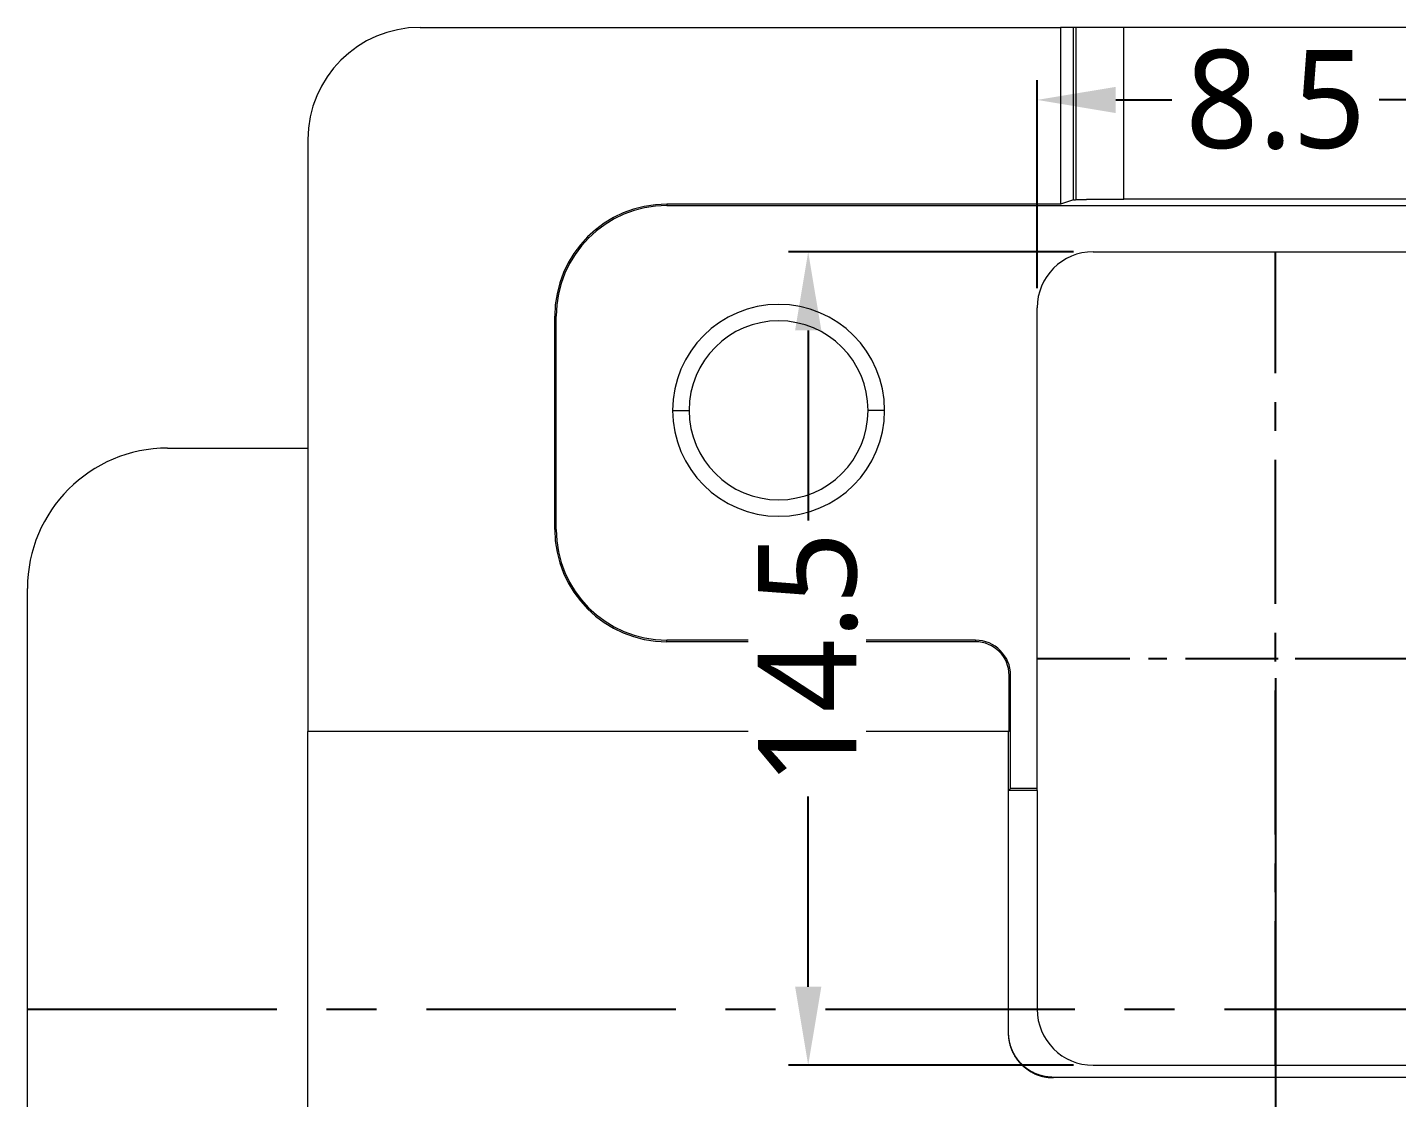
# Model space of a CAD drawing. Header units: millimetres. Extents: x 2455 to 2643, y 2006 to 2127.
# Drawn here: x 2465.16 to 2489.56, y 2045.87 to 2064.95 of the extents above; entities that cross this region are included whole.
import ezdxf

# ---------------------------------------------------------------- set-up
doc = ezdxf.new("R2010")
doc.units = ezdxf.units.MM
doc.linetypes.add('CENTER', pattern=[50.8, 31.75, -6.35, 6.35, -6.35])
doc.layers.add('1', color=7, linetype='Continuous', true_color=0xffffff)
doc.layers.add('dim', color=82, linetype='Continuous', lineweight=9)
doc.styles.add('Capful-A', font='')
doc.styles.get('Capful-A').set_extended_font_data('Microsoft YaHei')
doc.dimstyles.new('Capful-A-1.0', dxfattribs={"dimscale": 0.7, "dimtxt": 2.5, "dimasz": 2.5, "dimexe": 1.5, "dimexo": 1, "dimgap": 1.5, "dimtad": 0, "dimdsep": 46, "dimtxsty": 'Capful-A', "dimcen": 0, "dimclrt": 2, "dimazin": 2, "dimtfac": 1, "dimtmove": 0, "dimatfit": 3, "dimfxl": 0, "dimtolj": 1, "dimtzin": 0, "dimarcsym": 0})

# ---------------------------------------------------------------- blocks, each defined once
blk = doc.blocks.new('*D40')
at = {"layer": 'Defpoints', "color": 0, "transparency": 16777216}
for p in [(2487.406, 2053.699), (2496.656, 2047.449), (2500.464, 2047.449)]:
    blk.add_point(p, dxfattribs=at)
at = {"layer": 'dim', "color": 0, "lineweight": -2, "transparency": 16777216}
for p, q in [((2500.464, 2055.099), (2500.464, 2056.499)), ((2487.755, 2053.699), (2500.814, 2053.699)), ((2500.464, 2053.699), (2500.464, 2053.088)), ((2500.464, 2047.449), (2500.464, 2048.06)), ((2497.005, 2047.449), (2500.814, 2047.449)), ((2500.464, 2046.049), (2500.464, 2044.649))]:
    blk.add_line(p, q, dxfattribs=at)
at = {"layer": 'dim', "color": 0, "transparency": 16777216}
for points in [[(2500.23, 2055.099), (2500.697, 2055.099), (2500.464, 2053.699)], [(2500.23, 2046.049), (2500.697, 2046.049), (2500.464, 2047.449)]]:
    blk.add_solid(points, dxfattribs=at)
at = {"layer": 'dim', "color": 2, "transparency": 16777216, "insert": (2500.464, 2050.574), "char_height": 1.75, "attachment_point": 5, "rotation": 90, "style": 'Capful-A', "bg_fill": 3, "box_fill_scale": 1.1, "bg_fill_color": 256, "bg_fill_true_color": 13158600, "bg_fill_transparency": 0}
blk.add_mtext('\\A1;6.25', dxfattribs=at)
blk = doc.blocks.new('*D41')
at = {"layer": 'Defpoints', "color": 0, "transparency": 16777216}
for p in [(2487.406, 2053.699), (2496.656, 2047.449), (2487.406, 2042.701)]:
    blk.add_point(p, dxfattribs=at)
at = {"layer": 'dim', "color": 0, "lineweight": -2, "transparency": 16777216}
for p, q in [((2487.406, 2053.349), (2487.406, 2042.351)), ((2496.656, 2047.099), (2496.656, 2042.351)), ((2488.806, 2042.701), (2489.507, 2042.701)), ((2495.256, 2042.701), (2494.555, 2042.701))]:
    blk.add_line(p, q, dxfattribs=at)
at = {"layer": 'dim', "color": 0, "transparency": 16777216}
for points in [[(2488.806, 2042.935), (2488.806, 2042.468), (2487.406, 2042.701)], [(2495.256, 2042.935), (2495.256, 2042.468), (2496.656, 2042.701)]]:
    blk.add_solid(points, dxfattribs=at)
at = {"layer": 'dim', "color": 2, "transparency": 16777216, "insert": (2492.031, 2042.701), "char_height": 1.75, "attachment_point": 5, "style": 'Capful-A', "bg_fill": 3, "box_fill_scale": 1.1, "bg_fill_color": 256, "bg_fill_true_color": 13158600, "bg_fill_transparency": 0}
blk.add_mtext('\\A1;9.25', dxfattribs=at)
blk = doc.blocks.new('*D42')
at = {"layer": 'Defpoints', "color": 0, "transparency": 16777216}
for p in [(2479.074, 2060.949), (2484.156, 2060.949), (2484.156, 2046.449)]:
    blk.add_point(p, dxfattribs=at)
at = {"layer": 'dim', "color": 0, "lineweight": -2, "transparency": 16777216}
for p, q in [((2483.806, 2060.949), (2478.724, 2060.949)), ((2479.074, 2059.549), (2479.074, 2056.16)), ((2479.074, 2047.849), (2479.074, 2051.238)), ((2483.806, 2046.449), (2478.724, 2046.449))]:
    blk.add_line(p, q, dxfattribs=at)
at = {"layer": 'dim', "color": 0, "transparency": 16777216}
for points in [[(2478.841, 2059.549), (2479.308, 2059.549), (2479.074, 2060.949)], [(2478.841, 2047.849), (2479.308, 2047.849), (2479.074, 2046.449)]]:
    blk.add_solid(points, dxfattribs=at)
at = {"layer": 'dim', "color": 2, "transparency": 16777216, "insert": (2479.074, 2053.699), "char_height": 1.75, "attachment_point": 5, "rotation": 90, "style": 'Capful-A', "bg_fill": 3, "box_fill_scale": 1.1, "bg_fill_color": 256, "bg_fill_true_color": 13158600, "bg_fill_transparency": 0}
blk.add_mtext('\\A1;14.5', dxfattribs=at)
blk = doc.blocks.new('*D43')
at = {"layer": 'Defpoints', "color": 0, "transparency": 16777216}
for p in [(2491.656, 2063.656), (2483.156, 2059.949), (2491.656, 2059.949)]:
    blk.add_point(p, dxfattribs=at)
at = {"layer": 'dim', "color": 0, "lineweight": -2, "transparency": 16777216}
for p, q in [((2483.156, 2060.299), (2483.156, 2064.006)), ((2491.656, 2060.299), (2491.656, 2064.006)), ((2484.556, 2063.656), (2485.559, 2063.656)), ((2490.256, 2063.656), (2489.252, 2063.656))]:
    blk.add_line(p, q, dxfattribs=at)
at = {"layer": 'dim', "color": 0, "transparency": 16777216}
for points in [[(2484.556, 2063.889), (2484.556, 2063.422), (2483.156, 2063.656)], [(2490.256, 2063.889), (2490.256, 2063.422), (2491.656, 2063.656)]]:
    blk.add_solid(points, dxfattribs=at)
at = {"layer": 'dim', "color": 2, "transparency": 16777216, "insert": (2487.406, 2063.656), "char_height": 1.75, "attachment_point": 5, "style": 'Capful-A', "bg_fill": 3, "box_fill_scale": 1.1, "bg_fill_color": 256, "bg_fill_true_color": 13158600, "bg_fill_transparency": 0}
blk.add_mtext('\\A1;8.5', dxfattribs=at)

msp = doc.modelspace()

# ---------------------------------------------------------------- linework, layer by layer
at = {"layer": '1', "color": 7, "linetype": 'Continuous', "lineweight": 18}
for p, q in [((2472.156, 2064.949), (2483.573, 2064.949)), ((2483.801, 2064.949), (2483.573, 2064.949)), ((2483.573, 2064.949), (2483.573, 2061.799)), ((2483.801, 2061.875), (2483.801, 2064.949)), ((2484.7, 2064.949), (2483.801, 2064.949)), ((2483.846, 2064.949), (2483.846, 2061.879)), ((2490.706, 2064.949), (2484.7, 2064.949)), ((2484.7, 2061.89), (2484.7, 2064.949)), ((2470.156, 2062.949), (2470.156, 2052.399)), ((2483.573, 2061.799), (2476.556, 2061.799)), ((2476.556, 2061.799), (2476.556, 2061.773)), ((2476.556, 2061.773), (2490.089, 2061.773)), ((2483.801, 2061.875), (2483.573, 2061.799)), ((2490.304, 2061.89), (2484.7, 2061.89)), ((2475.141, 2061.213), (2475.16, 2061.195)), ((2474.556, 2059.799), (2474.582, 2059.799)), ((2474.556, 2055.999), (2474.556, 2059.799)), ((2474.582, 2055.999), (2474.582, 2059.799)), ((2476.658, 2058.123), (2476.953, 2058.123)), ((2480.437, 2058.123), (2480.142, 2058.123)), ((2467.656, 2057.449), (2470.156, 2057.449)), ((2474.556, 2055.999), (2474.582, 2055.999)), ((2465.156, 2039.949), (2465.156, 2054.949)), ((2475.16, 2054.603), (2475.141, 2054.585)), ((2482.056, 2054.025), (2476.556, 2054.025)), ((2476.556, 2053.999), (2476.556, 2054.025)), ((2482.056, 2053.999), (2476.556, 2053.999)), ((2482.056, 2054.025), (2482.056, 2053.999)), ((2482.48, 2053.823), (2482.498, 2053.842)), ((2482.682, 2053.399), (2482.656, 2053.399)), ((2482.656, 2052.399), (2482.656, 2053.399)), ((2482.682, 2051.385), (2482.682, 2053.399)), ((2482.641, 2052.399), (2470.156, 2052.399)), ((2470.156, 2031.949), (2470.156, 2052.399)), ((2482.641, 2052.399), (2482.641, 2047.028)), ((2482.656, 2052.399), (2482.641, 2052.399)), ((2482.646, 2051.349), (2482.682, 2051.385)), ((2483.156, 2051.349), (2482.646, 2051.349)), ((2482.646, 2047.033), (2482.646, 2051.349)), ((2483.156, 2051.385), (2482.682, 2051.385)), ((2483.156, 2051.349), (2483.156, 2051.385)), ((2482.641, 2047.028), (2482.646, 2047.033)), ((2482.88, 2046.467), (2482.875, 2046.462)), ((2483.441, 2046.228), (2483.446, 2046.233)), ((2491.206, 2046.228), (2483.441, 2046.228)), ((2491.2, 2046.233), (2483.446, 2046.233))]:
    msp.add_line(p, q, dxfattribs=at)
at = {"layer": '1', "color": 2, "linetype": 'Continuous', "lineweight": 18}
for p, q in [((2484.156, 2060.949), (2490.656, 2060.949)), ((2483.156, 2051.385), (2483.156, 2059.949)), ((2483.156, 2051.349), (2483.156, 2047.449)), ((2484.156, 2046.449), (2490.656, 2046.449))]:
    msp.add_line(p, q, dxfattribs=at)
at = {"layer": '1', "color": 1, "linetype": 'CENTER', "ltscale": 0.080938}
msp.add_line((2487.406, 2046.449), (2487.406, 2060.949), dxfattribs=at)
at = {"layer": '1', "color": 1, "linetype": 'CENTER', "ltscale": 0.052}
msp.add_line((2483.156, 2053.699), (2491.656, 2053.699), dxfattribs=at)
at = {"layer": '1', "color": 1, "linetype": 'CENTER', "ltscale": 0.14}
msp.add_line((2465.156, 2047.449), (2528.156, 2047.449), dxfattribs=at)
at = {"layer": '1', "color": 7, "linetype": 'Continuous', "lineweight": 18}
for centre, radius, start, end in [((2472.156, 2062.949), 2, 90, 180), ((2476.556, 2059.799), 2, 90, 180), ((2476.556, 2059.799), 1.974, 90, 180), ((2478.547, 2058.123), 1.889, 0, 180), ((2478.547, 2058.123), 1.595, 0, 180), ((2478.547, 2058.123), 1.889, 180, 0), ((2478.547, 2058.123), 1.595, 180, 0), ((2467.656, 2054.949), 2.5, 90, 180), ((2476.556, 2055.999), 2, 180, 270), ((2476.556, 2055.999), 1.974, 180, 270), ((2482.056, 2053.399), 0.626, 0, 90), ((2482.056, 2053.399), 0.6, 0, 90)]:
    msp.add_arc(centre, radius, start, end, dxfattribs=at)
at = {"layer": '1', "color": 2, "linetype": 'Continuous', "lineweight": 18}
for centre, start, end in [((2484.156, 2059.949), 90, 180), ((2484.156, 2047.449), 180, 270)]:
    msp.add_arc(centre, 1, start, end, dxfattribs=at)
at = {"layer": '1', "color": 7, "linetype": 'Continuous', "lineweight": 18}
for points, knots in [([(2483.801, 2061.875), (2483.802, 2061.875), (2483.802, 2061.875), (2483.803, 2061.875), (2483.805, 2061.876), (2483.806, 2061.876), (2483.808, 2061.876), (2483.81, 2061.876), (2483.812, 2061.877), (2483.814, 2061.877), (2483.817, 2061.877), (2483.82, 2061.877), (2483.823, 2061.878), (2483.826, 2061.878), (2483.829, 2061.878), (2483.833, 2061.878), (2483.836, 2061.878), (2483.84, 2061.879), (2483.845, 2061.879), (2483.849, 2061.879), (2483.853, 2061.879), (2483.858, 2061.88), (2483.863, 2061.88), (2483.868, 2061.88), (2483.873, 2061.88), (2483.878, 2061.88), (2483.884, 2061.881), (2483.889, 2061.881), (2483.895, 2061.881), (2483.901, 2061.881), (2483.907, 2061.881), (2483.913, 2061.882), (2483.919, 2061.882), (2483.926, 2061.882), (2483.933, 2061.882), (2483.939, 2061.882), (2483.946, 2061.882), (2483.953, 2061.883), (2483.96, 2061.883), (2483.967, 2061.883), (2483.975, 2061.883), (2483.982, 2061.883), (2483.99, 2061.883), (2483.997, 2061.884), (2484.005, 2061.884), (2484.013, 2061.884), (2484.021, 2061.884), (2484.029, 2061.884), (2484.037, 2061.884), (2484.045, 2061.885), (2484.054, 2061.885), (2484.062, 2061.885), (2484.07, 2061.885), (2484.079, 2061.885), (2484.088, 2061.885), (2484.096, 2061.885), (2484.105, 2061.886), (2484.114, 2061.886), (2484.123, 2061.886), (2484.132, 2061.886), (2484.141, 2061.886), (2484.15, 2061.886), (2484.159, 2061.886), (2484.168, 2061.886), (2484.177, 2061.887), (2484.186, 2061.887), (2484.196, 2061.887), (2484.205, 2061.887), (2484.214, 2061.887), (2484.224, 2061.887), (2484.233, 2061.887), (2484.242, 2061.887), (2484.252, 2061.887), (2484.261, 2061.888), (2484.271, 2061.888), (2484.28, 2061.888), (2484.29, 2061.888), (2484.3, 2061.888), (2484.309, 2061.888), (2484.319, 2061.888), (2484.328, 2061.888), (2484.338, 2061.888), (2484.348, 2061.888), (2484.357, 2061.888), (2484.367, 2061.888), (2484.376, 2061.889), (2484.386, 2061.889), (2484.396, 2061.889), (2484.405, 2061.889), (2484.415, 2061.889), (2484.424, 2061.889), (2484.434, 2061.889), (2484.444, 2061.889), (2484.453, 2061.889), (2484.463, 2061.889), (2484.472, 2061.889), (2484.482, 2061.889), (2484.491, 2061.889), (2484.501, 2061.889), (2484.51, 2061.889), (2484.519, 2061.889), (2484.529, 2061.889), (2484.538, 2061.89), (2484.547, 2061.89), (2484.557, 2061.89), (2484.566, 2061.89), (2484.575, 2061.89), (2484.584, 2061.89), (2484.593, 2061.89), (2484.603, 2061.89), (2484.612, 2061.89), (2484.621, 2061.89), (2484.63, 2061.89), (2484.639, 2061.89), (2484.648, 2061.89), (2484.656, 2061.89), (2484.665, 2061.89), (2484.674, 2061.89), (2484.683, 2061.89), (2484.691, 2061.89), (2484.697, 2061.89), (2484.7, 2061.89)], [0, 0, 0, 0, 0.010487, 0.020938, 0.031354, 0.041735, 0.05208, 0.062391, 0.072665, 0.082905, 0.093109, 0.103278, 0.113412, 0.12351, 0.133573, 0.1436, 0.153593, 0.16355, 0.173471, 0.183358, 0.193209, 0.203024, 0.212805, 0.22255, 0.23226, 0.241934, 0.251573, 0.261177, 0.270746, 0.280279, 0.289777, 0.29924, 0.308667, 0.318059, 0.327415, 0.336737, 0.346023, 0.355274, 0.364489, 0.373669, 0.382814, 0.391923, 0.400998, 0.410036, 0.41904, 0.428008, 0.436941, 0.445839, 0.454701, 0.463528, 0.47232, 0.481076, 0.489797, 0.498483, 0.507133, 0.515748, 0.524328, 0.532873, 0.541382, 0.549856, 0.558294, 0.566698, 0.575066, 0.583398, 0.591696, 0.599958, 0.608184, 0.616376, 0.624532, 0.632653, 0.640738, 0.648788, 0.656803, 0.664783, 0.672727, 0.680636, 0.68851, 0.696348, 0.704151, 0.711919, 0.719651, 0.727348, 0.73501, 0.742637, 0.750228, 0.757784, 0.765304, 0.77279, 0.78024, 0.787654, 0.795034, 0.802378, 0.809687, 0.81696, 0.824198, 0.831401, 0.838569, 0.845701, 0.852798, 0.859859, 0.866886, 0.873877, 0.880833, 0.887753, 0.894638, 0.901488, 0.908303, 0.915082, 0.921826, 0.928534, 0.935208, 0.941846, 0.948449, 0.955016, 0.961548, 0.968045, 0.974507, 0.980933, 0.987324, 0.99368, 1, 1, 1, 1]), ([(2482.641, 2047.028), (2482.641, 2047.023), (2482.641, 2047.013), (2482.641, 2046.998), (2482.642, 2046.984), (2482.643, 2046.969), (2482.644, 2046.954), (2482.646, 2046.939), (2482.647, 2046.925), (2482.649, 2046.91), (2482.652, 2046.895), (2482.654, 2046.881), (2482.657, 2046.866), (2482.66, 2046.852), (2482.664, 2046.838), (2482.667, 2046.823), (2482.671, 2046.809), (2482.675, 2046.795), (2482.68, 2046.781), (2482.685, 2046.767), (2482.689, 2046.753), (2482.695, 2046.739), (2482.7, 2046.725), (2482.706, 2046.712), (2482.712, 2046.698), (2482.718, 2046.685), (2482.725, 2046.671), (2482.731, 2046.658), (2482.738, 2046.645), (2482.745, 2046.632), (2482.753, 2046.619), (2482.76, 2046.607), (2482.768, 2046.594), (2482.777, 2046.582), (2482.785, 2046.57), (2482.793, 2046.558), (2482.802, 2046.546), (2482.811, 2046.534), (2482.82, 2046.523), (2482.83, 2046.511), (2482.84, 2046.5), (2482.849, 2046.489), (2482.859, 2046.478), (2482.87, 2046.467), (2482.88, 2046.457), (2482.891, 2046.447), (2482.902, 2046.437), (2482.913, 2046.427), (2482.924, 2046.417), (2482.935, 2046.408), (2482.947, 2046.399), (2482.959, 2046.39), (2482.97, 2046.381), (2482.982, 2046.372), (2482.995, 2046.364), (2483.007, 2046.356), (2483.019, 2046.348), (2483.032, 2046.34), (2483.045, 2046.333), (2483.058, 2046.325), (2483.071, 2046.319), (2483.084, 2046.312), (2483.097, 2046.305), (2483.111, 2046.299), (2483.124, 2046.293), (2483.138, 2046.287), (2483.152, 2046.282), (2483.165, 2046.277), (2483.179, 2046.272), (2483.193, 2046.267), (2483.207, 2046.263), (2483.222, 2046.258), (2483.236, 2046.255), (2483.25, 2046.251), (2483.265, 2046.248), (2483.279, 2046.244), (2483.294, 2046.242), (2483.308, 2046.239), (2483.323, 2046.237), (2483.337, 2046.235), (2483.352, 2046.233), (2483.367, 2046.231), (2483.382, 2046.23), (2483.396, 2046.229), (2483.411, 2046.228), (2483.426, 2046.228), (2483.436, 2046.228), (2483.441, 2046.228)], [0, 0, 0, 0, 0.011766, 0.023532, 0.035297, 0.047063, 0.058828, 0.070594, 0.082359, 0.094125, 0.10589, 0.117655, 0.12942, 0.141185, 0.15295, 0.164715, 0.17648, 0.188245, 0.20001, 0.211774, 0.223539, 0.235304, 0.247068, 0.258833, 0.270597, 0.282362, 0.294126, 0.305891, 0.317655, 0.329419, 0.341184, 0.352948, 0.364712, 0.376476, 0.388241, 0.400005, 0.411769, 0.423533, 0.435297, 0.447061, 0.458826, 0.47059, 0.482354, 0.494118, 0.505882, 0.517646, 0.52941, 0.541174, 0.552939, 0.564703, 0.576467, 0.588231, 0.599995, 0.611759, 0.623524, 0.635288, 0.647052, 0.658816, 0.670581, 0.682345, 0.694109, 0.705874, 0.717638, 0.729403, 0.741167, 0.752932, 0.764696, 0.776461, 0.788226, 0.79999, 0.811755, 0.82352, 0.835285, 0.84705, 0.858815, 0.87058, 0.882345, 0.89411, 0.905875, 0.917641, 0.929406, 0.941172, 0.952937, 0.964703, 0.976468, 0.988234, 1, 1, 1, 1]), ([(2483.446, 2046.233), (2483.441, 2046.233), (2483.431, 2046.233), (2483.416, 2046.234), (2483.402, 2046.234), (2483.387, 2046.235), (2483.372, 2046.237), (2483.357, 2046.238), (2483.343, 2046.24), (2483.328, 2046.242), (2483.313, 2046.244), (2483.299, 2046.247), (2483.284, 2046.25), (2483.27, 2046.253), (2483.255, 2046.256), (2483.241, 2046.26), (2483.227, 2046.264), (2483.213, 2046.268), (2483.199, 2046.272), (2483.185, 2046.277), (2483.171, 2046.282), (2483.157, 2046.287), (2483.143, 2046.293), (2483.129, 2046.298), (2483.116, 2046.304), (2483.103, 2046.311), (2483.089, 2046.317), (2483.076, 2046.324), (2483.063, 2046.331), (2483.05, 2046.338), (2483.037, 2046.345), (2483.025, 2046.353), (2483.012, 2046.361), (2483, 2046.369), (2482.988, 2046.377), (2482.976, 2046.386), (2482.964, 2046.395), (2482.952, 2046.404), (2482.941, 2046.413), (2482.929, 2046.422), (2482.918, 2046.432), (2482.907, 2046.442), (2482.896, 2046.452), (2482.885, 2046.462), (2482.875, 2046.473), (2482.865, 2046.483), (2482.855, 2046.494), (2482.845, 2046.505), (2482.835, 2046.516), (2482.826, 2046.528), (2482.816, 2046.539), (2482.807, 2046.551), (2482.799, 2046.563), (2482.79, 2046.575), (2482.782, 2046.587), (2482.774, 2046.599), (2482.766, 2046.612), (2482.758, 2046.625), (2482.751, 2046.637), (2482.743, 2046.65), (2482.736, 2046.663), (2482.73, 2046.677), (2482.723, 2046.69), (2482.717, 2046.703), (2482.711, 2046.717), (2482.705, 2046.73), (2482.7, 2046.744), (2482.695, 2046.758), (2482.69, 2046.772), (2482.685, 2046.786), (2482.681, 2046.8), (2482.676, 2046.814), (2482.673, 2046.828), (2482.669, 2046.843), (2482.665, 2046.857), (2482.662, 2046.872), (2482.66, 2046.886), (2482.657, 2046.901), (2482.655, 2046.915), (2482.653, 2046.93), (2482.651, 2046.945), (2482.649, 2046.959), (2482.648, 2046.974), (2482.647, 2046.989), (2482.646, 2047.004), (2482.646, 2047.018), (2482.646, 2047.028), (2482.646, 2047.033)], [0, 0, 0, 0, 0.011766, 0.023532, 0.035297, 0.047063, 0.058828, 0.070594, 0.082359, 0.094125, 0.10589, 0.117655, 0.12942, 0.141185, 0.15295, 0.164715, 0.17648, 0.188245, 0.20001, 0.211774, 0.223539, 0.235304, 0.247068, 0.258833, 0.270597, 0.282362, 0.294126, 0.305891, 0.317655, 0.329419, 0.341184, 0.352948, 0.364712, 0.376476, 0.388241, 0.400005, 0.411769, 0.423533, 0.435297, 0.447061, 0.458826, 0.47059, 0.482354, 0.494118, 0.505882, 0.517646, 0.52941, 0.541174, 0.552939, 0.564703, 0.576467, 0.588231, 0.599995, 0.611759, 0.623524, 0.635288, 0.647052, 0.658816, 0.670581, 0.682345, 0.694109, 0.705874, 0.717638, 0.729403, 0.741167, 0.752932, 0.764696, 0.776461, 0.788226, 0.79999, 0.811755, 0.82352, 0.835285, 0.84705, 0.858815, 0.87058, 0.882345, 0.89411, 0.905875, 0.917641, 0.929406, 0.941172, 0.952937, 0.964703, 0.976468, 0.988234, 1, 1, 1, 1])]:
    msp.add_open_spline(points, degree=3, knots=knots, dxfattribs=at)

# ---------------------------------------------------------------- next in the draw order: dimensions: what is measured, and where the dimension line sits
at = {"layer": 'dim'}
for base, p1, p2, picture, middle in [((2479.074, 2060.949), (2484.156, 2046.449), (2484.156, 2060.949), '*D42', (2479.074, 2053.699)), ((2500.464, 2047.449), (2487.406, 2053.699), (2496.656, 2047.449), '*D40', (2500.464, 2050.574))]:
    dim = msp.add_linear_dim(base=base, p1=p1, p2=p2, angle=90, dimstyle='Capful-A-1.0', override={"dimasz": 2, "dimexe": 0.49975, "dimexo": 0.49975, "dimgap": 0.49975}, dxfattribs=at)
    dim.commit()
    dim.dimension.update_dxf_attribs({"geometry": picture, "text_midpoint": middle})

# ---------------------------------------------------------------- next in the draw order: dimensions: what is measured, and where the dimension line sits
for base, p1, p2, picture, middle in [((2491.656, 2063.656), (2483.156, 2059.949), (2491.656, 2059.949), '*D43', (2487.406, 2063.656)), ((2487.406, 2042.701), (2496.656, 2047.449), (2487.406, 2053.699), '*D41', (2492.031, 2042.701))]:
    dim = msp.add_linear_dim(base=base, p1=p1, p2=p2, dimstyle='Capful-A-1.0', override={"dimasz": 2, "dimexe": 0.49975, "dimexo": 0.49975, "dimgap": 0.49975}, dxfattribs=at)
    dim.commit()
    dim.dimension.update_dxf_attribs({"geometry": picture, "text_midpoint": middle})

doc.saveas('drawing.dxf')
